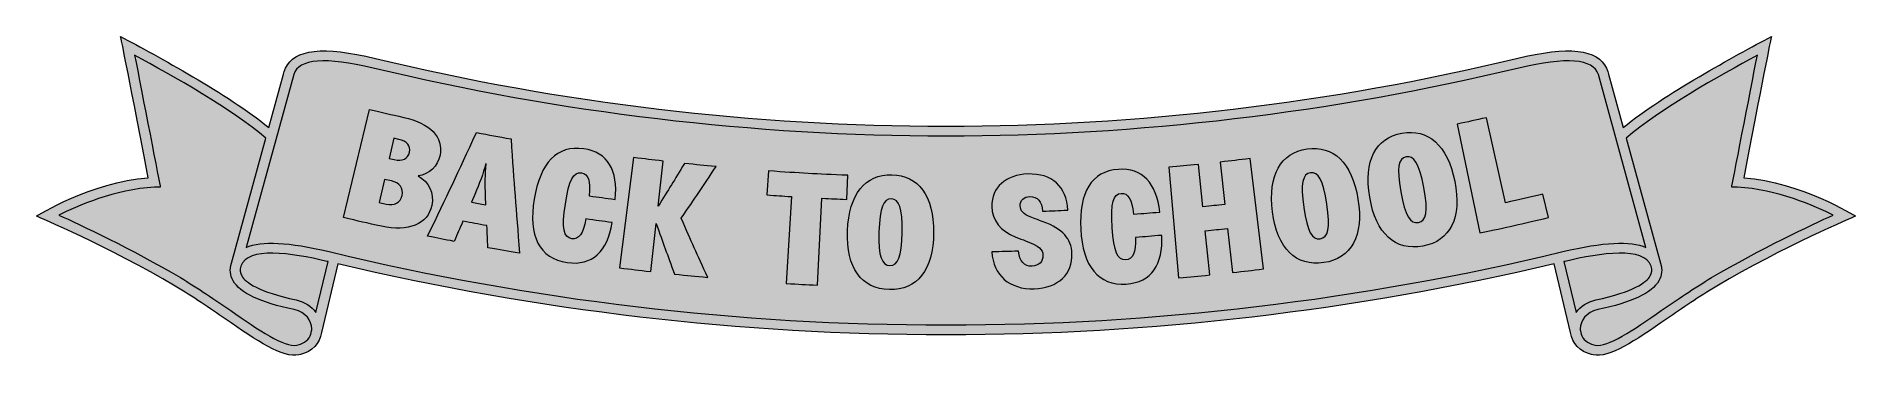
# Model space of a CAD drawing. Header units: inches. Extents: x -0.29 to 4.29, y -2.68 to -1.87.
import ezdxf

# ---------------------------------------------------------------- set-up
doc = ezdxf.new("R2010")
doc.units = ezdxf.units.IN
doc.header["$MEASUREMENT"] = 0
doc.layers.add('Back to School', color=7, linetype='Continuous', lineweight=0)

msp = doc.modelspace()

# ---------------------------------------------------------------- hatches: boundary and pattern name
at = {"layer": 'Back to School', "true_color": 0xf8e0c5, "transparency": 33554687}
h = msp.add_hatch(color=254, dxfattribs=at)
h.dxf.hatch_style = 2
edge = h.paths.add_edge_path()
edge.add_spline(control_points=[(4.0096, -2.2246), (4.0691, -1.9166), (4.0729, -1.901), (4.0796, -1.8692), (3.9873, -1.9189), (3.8103, -2.0131), (3.7062, -2.0985), (3.7062, -2.0985), (3.6693, -1.9645), (3.6693, -1.9645), (3.6677, -1.9589), (3.6671, -1.9556), (3.6642, -1.9493), (3.6417, -1.9007), (3.5692, -1.8928), (3.4373, -1.9245), (2.9674, -2.0374), (2.4838, -2.0948), (2, -2.095), (1.5162, -2.0948), (1.0326, -2.0374), (0.5627, -1.9245), (0.4308, -1.8928), (0.3583, -1.9007), (0.3358, -1.9493), (0.3329, -1.9556), (0.3323, -1.9589), (0.3307, -1.9645), (0.3307, -1.9645), (0.2938, -2.0985), (0.2938, -2.0985), (0.1897, -2.0131), (0.0127, -1.9189), (-0.0796, -1.8692), (-0.0729, -1.901), (-0.0691, -1.9166), (-0.0096, -2.2246), (-0.1537, -2.2357), (-0.2886, -2.3195), (-0.2916, -2.3212), (-0.2882, -2.3227), (-0.1086, -2.3986), (0.0584, -2.4975), (0.1023, -2.5236), (0.1456, -2.5533), (0.1838, -2.5796), (0.265, -2.6354), (0.3291, -2.6796), (0.3699, -2.6702), (0.3699, -2.6702), (0.3735, -2.6693), (0.3735, -2.6693), (0.403, -2.6621), (0.4228, -2.6408), (0.4264, -2.614), (0.4264, -2.614), (0.4675, -2.4414), (0.4675, -2.4414), (0.97, -2.5598), (1.4847, -2.62), (1.9978, -2.62), (1.9978, -2.62), (2.0022, -2.62), (2.0022, -2.62), (2.5154, -2.62), (3.03, -2.5598), (3.5325, -2.4414), (3.5325, -2.4414), (3.5736, -2.614), (3.5736, -2.614), (3.5772, -2.6408), (3.597, -2.6621), (3.6265, -2.6693), (3.6265, -2.6693), (3.6301, -2.6702), (3.6301, -2.6702), (3.6709, -2.6796), (3.735, -2.6354), (3.8162, -2.5796), (3.8544, -2.5533), (3.8977, -2.5236), (3.9416, -2.4975), (4.1086, -2.3986), (4.2882, -2.3227), (4.2916, -2.3212), (4.2886, -2.3195), (4.1537, -2.2357), (4.0096, -2.2246)], knot_values=[0, 0, 0, 0, 1, 1, 1, 2, 2, 2, 3, 3, 3, 4, 4, 4, 5, 5, 5, 6, 6, 6, 7, 7, 7, 8, 8, 8, 9, 9, 9, 10, 10, 10, 11, 11, 11, 12, 12, 12, 13, 13, 13, 14, 14, 14, 15, 15, 15, 16, 16, 16, 17, 17, 17, 18, 18, 18, 19, 19, 19, 20, 20, 20, 21, 21, 21, 22, 22, 22, 23, 23, 23, 24, 24, 24, 25, 25, 25, 26, 26, 26, 27, 27, 27, 28, 28, 28, 29, 29, 29, 29], degree=3, periodic=0)
at = {"layer": 'Back to School', "true_color": 0x333333, "transparency": 33554687}
h = msp.add_hatch(color=250, dxfattribs=at)
h.dxf.hatch_style = 2
edge = h.paths.add_edge_path()
edge.add_spline(control_points=[(3.5035, -2.2658), (3.5035, -2.2658), (3.5176, -2.3248), (3.5176, -2.3248), (3.4487, -2.3412), (3.4141, -2.349), (3.3449, -2.3635), (3.3449, -2.3635), (3.2874, -2.0898), (3.2874, -2.0898), (3.3172, -2.0835), (3.332, -2.0803), (3.3617, -2.0737), (3.3617, -2.0737), (3.4092, -2.2875), (3.4092, -2.2875), (3.447, -2.2791), (3.4659, -2.2747), (3.5035, -2.2658)], knot_values=[0, 0, 0, 0, 1, 1, 1, 2, 2, 2, 3, 3, 3, 4, 4, 4, 5, 5, 5, 6, 6, 6, 6], degree=3, periodic=0)
edge = h.paths.add_edge_path()
edge.add_spline(control_points=[(3.1904, -2.337), (3.17, -2.3408), (3.157, -2.3212), (3.1459, -2.2599), (3.1348, -2.1987), (3.1398, -2.1759), (3.1596, -2.1722), (3.1791, -2.1686), (3.192, -2.188), (3.2037, -2.2492), (3.2154, -2.3104), (3.2103, -2.3333), (3.1904, -2.337)], knot_values=[0, 0, 0, 0, 1, 1, 1, 2, 2, 2, 3, 3, 3, 4, 4, 4, 4], degree=3, periodic=0)
edge = h.paths.add_edge_path()
edge.add_spline(control_points=[(3.1485, -2.1125), (3.082, -2.1249), (3.052, -2.1818), (3.0675, -2.2737), (3.0831, -2.3656), (3.1319, -2.4096), (3.2015, -2.3967), (3.2706, -2.3838), (3.3004, -2.3251), (3.2818, -2.2337), (3.2631, -2.1424), (3.2146, -2.1002), (3.1485, -2.1125)], knot_values=[0, 0, 0, 0, 1, 1, 1, 2, 2, 2, 3, 3, 3, 4, 4, 4, 4], degree=3, periodic=0)
edge = h.paths.add_edge_path()
edge.add_spline(control_points=[(2.9428, -2.3782), (2.9223, -2.3812), (2.9101, -2.3612), (2.9014, -2.2995), (2.8926, -2.2378), (2.8985, -2.2153), (2.9184, -2.2123), (2.9379, -2.2095), (2.9501, -2.2294), (2.9594, -2.291), (2.9687, -2.3526), (2.9628, -2.3753), (2.9428, -2.3782)], knot_values=[0, 0, 0, 0, 1, 1, 1, 2, 2, 2, 3, 3, 3, 4, 4, 4, 4], degree=3, periodic=0)
edge = h.paths.add_edge_path()
edge.add_spline(control_points=[(2.9096, -2.1523), (2.8428, -2.1621), (2.8107, -2.2177), (2.8226, -2.3102), (2.8346, -2.4026), (2.8817, -2.4485), (2.9516, -2.4383), (3.021, -2.4281), (3.053, -2.3706), (3.0379, -2.2786), (3.0228, -2.1866), (2.976, -2.1425), (2.9096, -2.1523)], knot_values=[0, 0, 0, 0, 1, 1, 1, 2, 2, 2, 3, 3, 3, 4, 4, 4, 4], degree=3, periodic=0)
edge = h.paths.add_edge_path()
edge.add_spline(control_points=[(2.7659, -2.1764), (2.7659, -2.1764), (2.8001, -2.454), (2.8001, -2.454), (2.7687, -2.4578), (2.753, -2.4597), (2.7216, -2.4632), (2.7216, -2.4632), (2.7093, -2.3522), (2.7093, -2.3522), (2.6869, -2.3547), (2.6757, -2.3559), (2.6533, -2.3582), (2.6533, -2.3582), (2.6646, -2.4692), (2.6646, -2.4692), (2.6332, -2.4724), (2.6175, -2.4739), (2.586, -2.4768), (2.586, -2.4768), (2.561, -2.1982), (2.561, -2.1982), (2.5911, -2.1955), (2.6061, -2.1941), (2.6362, -2.191), (2.6362, -2.191), (2.6471, -2.2978), (2.6471, -2.2978), (2.6693, -2.2955), (2.6804, -2.2943), (2.7026, -2.2919), (2.7026, -2.2919), (2.6908, -2.1852), (2.6908, -2.1852), (2.7209, -2.1818), (2.7359, -2.1801), (2.7659, -2.1764)], knot_values=[0, 0, 0, 0, 1, 1, 1, 2, 2, 2, 3, 3, 3, 4, 4, 4, 5, 5, 5, 6, 6, 6, 7, 7, 7, 8, 8, 8, 9, 9, 9, 10, 10, 10, 11, 11, 11, 12, 12, 12, 12], degree=3, periodic=0)
edge = h.paths.add_edge_path()
edge.add_spline(control_points=[(2.5436, -2.3696), (2.5473, -2.4428), (2.5183, -2.4875), (2.4543, -2.492), (2.3835, -2.4969), (2.3444, -2.4473), (2.3394, -2.3542), (2.3345, -2.2611), (2.3666, -2.2083), (2.4342, -2.2036), (2.4954, -2.1993), (2.53, -2.2382), (2.5387, -2.311), (2.5123, -2.3133), (2.4991, -2.3143), (2.4727, -2.3163), (2.4678, -2.2777), (2.4589, -2.2627), (2.4413, -2.2639), (2.4213, -2.2653), (2.4145, -2.2874), (2.4186, -2.3495), (2.4226, -2.4116), (2.4325, -2.4326), (2.453, -2.4312), (2.4711, -2.4299), (2.4779, -2.4137), (2.4771, -2.3749), (2.5037, -2.3729), (2.517, -2.3718), (2.5436, -2.3696)], knot_values=[0, 0, 0, 0, 1, 1, 1, 2, 2, 2, 3, 3, 3, 4, 4, 4, 5, 5, 5, 6, 6, 6, 7, 7, 7, 8, 8, 8, 9, 9, 9, 10, 10, 10, 10], degree=3, periodic=0)
edge = h.paths.add_edge_path()
edge.add_spline(control_points=[(2.3174, -2.4153), (2.32, -2.467), (2.2826, -2.5019), (2.2224, -2.5039), (2.16, -2.5061), (2.119, -2.4702), (2.1154, -2.4111), (2.1424, -2.4106), (2.1558, -2.4103), (2.1827, -2.4095), (2.1847, -2.4342), (2.1973, -2.4479), (2.2167, -2.4473), (2.2339, -2.4467), (2.2448, -2.4353), (2.2443, -2.4201), (2.2437, -2.4048), (2.2349, -2.3966), (2.202, -2.3839), (2.1916, -2.38), (2.1863, -2.378), (2.1759, -2.3741), (2.1364, -2.3583), (2.1161, -2.332), (2.1155, -2.2971), (2.1146, -2.2489), (2.1505, -2.2171), (2.2065, -2.2152), (2.2661, -2.2133), (2.3043, -2.2469), (2.3071, -2.306), (2.2815, -2.3073), (2.2686, -2.3078), (2.2429, -2.3088), (2.242, -2.2849), (2.2304, -2.2713), (2.2112, -2.2719), (2.1961, -2.2724), (2.1865, -2.2817), (2.1869, -2.2954), (2.1873, -2.3075), (2.1954, -2.3167), (2.2117, -2.3228), (2.2249, -2.3279), (2.2315, -2.3304), (2.2448, -2.3354), (2.2943, -2.3542), (2.3156, -2.377), (2.3174, -2.4153)], knot_values=[0, 0, 0, 0, 1, 1, 1, 2, 2, 2, 3, 3, 3, 4, 4, 4, 5, 5, 5, 6, 6, 6, 7, 7, 7, 8, 8, 8, 9, 9, 9, 10, 10, 10, 11, 11, 11, 12, 12, 12, 13, 13, 13, 14, 14, 14, 15, 15, 15, 16, 16, 16, 16], degree=3, periodic=0)
edge = h.paths.add_edge_path()
edge.add_spline(control_points=[(1.8896, -2.3622), (1.8885, -2.4245), (1.8789, -2.4459), (1.8587, -2.4455), (1.8381, -2.445), (1.8294, -2.4232), (1.8311, -2.3609), (1.8327, -2.2987), (1.8423, -2.2774), (1.8624, -2.2779), (1.882, -2.2783), (1.8906, -2.3), (1.8896, -2.3622)], knot_values=[0, 0, 0, 0, 1, 1, 1, 2, 2, 2, 3, 3, 3, 4, 4, 4, 4], degree=3, periodic=0)
edge = h.paths.add_edge_path()
edge.add_spline(control_points=[(1.8637, -2.2172), (1.7963, -2.2157), (1.7554, -2.2652), (1.7518, -2.3584), (1.7482, -2.4515), (1.787, -2.5046), (1.8574, -2.5062), (1.9274, -2.5077), (1.9684, -2.4563), (1.9688, -2.3631), (1.9693, -2.2699), (1.9306, -2.2186), (1.8637, -2.2172)], knot_values=[0, 0, 0, 0, 1, 1, 1, 2, 2, 2, 3, 3, 3, 4, 4, 4, 4], degree=3, periodic=0)
edge = h.paths.add_edge_path()
edge.add_spline(control_points=[(1.7523, -2.2184), (1.7523, -2.2184), (1.7499, -2.2791), (1.7499, -2.2791), (1.7249, -2.2781), (1.7123, -2.2776), (1.6873, -2.2763), (1.6873, -2.2763), (1.6765, -2.495), (1.6765, -2.495), (1.6449, -2.4935), (1.6292, -2.4926), (1.5977, -2.4906), (1.5977, -2.4906), (1.6111, -2.2721), (1.6111, -2.2721), (1.5861, -2.2706), (1.5736, -2.2697), (1.5485, -2.2679), (1.5485, -2.2679), (1.5528, -2.2074), (1.5528, -2.2074), (1.6326, -2.2131), (1.6725, -2.2153), (1.7523, -2.2184)], knot_values=[0, 0, 0, 0, 1, 1, 1, 2, 2, 2, 3, 3, 3, 4, 4, 4, 5, 5, 5, 6, 6, 6, 7, 7, 7, 8, 8, 8, 8], degree=3, periodic=0)
edge = h.paths.add_edge_path()
edge.add_spline(control_points=[(1.4208, -2.1965), (1.3864, -2.2487), (1.3689, -2.2747), (1.3332, -2.3264), (1.3591, -2.3862), (1.3723, -2.416), (1.3996, -2.4754), (1.3663, -2.4724), (1.3497, -2.4707), (1.3164, -2.4672), (1.2973, -2.4164), (1.288, -2.391), (1.2698, -2.34), (1.2698, -2.34), (1.256, -2.4606), (1.256, -2.4606), (1.2246, -2.457), (1.2089, -2.4552), (1.1776, -2.4512), (1.1776, -2.4512), (1.2127, -2.1737), (1.2127, -2.1737), (1.2427, -2.1775), (1.2577, -2.1793), (1.2878, -2.1828), (1.2878, -2.1828), (1.2748, -2.2964), (1.2748, -2.2964), (1.3017, -2.2534), (1.315, -2.2319), (1.3411, -2.1886), (1.373, -2.192), (1.3889, -2.1936), (1.4208, -2.1965)], knot_values=[0, 0, 0, 0, 1, 1, 1, 2, 2, 2, 3, 3, 3, 4, 4, 4, 5, 5, 5, 6, 6, 6, 7, 7, 7, 8, 8, 8, 9, 9, 9, 10, 10, 10, 11, 11, 11, 11], degree=3, periodic=0)
edge = h.paths.add_edge_path()
edge.add_spline(control_points=[(1.1668, -2.2792), (1.1405, -2.2757), (1.1274, -2.2739), (1.1011, -2.2702), (1.1045, -2.2315), (1.099, -2.2149), (1.0816, -2.2123), (1.0617, -2.2094), (1.0503, -2.2295), (1.041, -2.2911), (1.0317, -2.3526), (1.0368, -2.3752), (1.0572, -2.3782), (1.0752, -2.3808), (1.0853, -2.3664), (1.0928, -2.3284), (1.1193, -2.3321), (1.1326, -2.3339), (1.1591, -2.3374), (1.147, -2.4097), (1.109, -2.4472), (1.0455, -2.4379), (0.9752, -2.4275), (0.9474, -2.3707), (0.9625, -2.2787), (0.9775, -2.1867), (1.0204, -2.142), (1.0876, -2.1519), (1.1483, -2.1608), (1.1739, -2.2062), (1.1668, -2.2792)], knot_values=[0, 0, 0, 0, 1, 1, 1, 2, 2, 2, 3, 3, 3, 4, 4, 4, 5, 5, 5, 6, 6, 6, 7, 7, 7, 8, 8, 8, 9, 9, 9, 10, 10, 10, 10], degree=3, periodic=0)
edge = h.paths.add_edge_path()
edge.add_spline(control_points=[(0.84, -2.2721), (0.84, -2.2721), (0.8408, -2.293), (0.8408, -2.293), (0.8262, -2.2903), (0.8188, -2.2889), (0.8042, -2.2862), (0.8042, -2.2862), (0.8126, -2.2666), (0.8126, -2.2666), (0.8246, -2.2386), (0.8339, -2.2156), (0.8405, -2.1893), (0.8405, -2.1893), (0.8417, -2.1896), (0.8417, -2.1896), (0.8388, -2.2165), (0.8387, -2.2396), (0.84, -2.2721)], knot_values=[0, 0, 0, 0, 1, 1, 1, 2, 2, 2, 3, 3, 3, 4, 4, 4, 5, 5, 5, 6, 6, 6, 6], degree=3, periodic=0)
edge = h.paths.add_edge_path()
edge.add_spline(control_points=[(0.817, -2.1108), (0.769, -2.2154), (0.7444, -2.2676), (0.694, -2.3715), (0.7207, -2.377), (0.7341, -2.3796), (0.7609, -2.3848), (0.7698, -2.3645), (0.7743, -2.3543), (0.7831, -2.334), (0.8072, -2.3386), (0.8192, -2.3408), (0.8433, -2.3452), (0.8443, -2.3673), (0.8448, -2.3784), (0.8459, -2.4006), (0.8779, -2.4063), (0.8939, -2.409), (0.9259, -2.4144), (0.9161, -2.2993), (0.9118, -2.2418), (0.9043, -2.1269), (0.8694, -2.1207), (0.8519, -2.1175), (0.817, -2.1108)], knot_values=[0, 0, 0, 0, 1, 1, 1, 2, 2, 2, 3, 3, 3, 4, 4, 4, 5, 5, 5, 6, 6, 6, 7, 7, 7, 8, 8, 8, 8], degree=3, periodic=0)
edge = h.paths.add_edge_path()
edge.add_spline(control_points=[(0.6483, -2.1605), (0.6446, -2.1774), (0.6305, -2.1836), (0.6098, -2.1789), (0.6098, -2.1789), (0.5973, -2.1761), (0.5973, -2.1761), (0.5973, -2.1761), (0.6087, -2.1253), (0.6087, -2.1253), (0.6087, -2.1253), (0.6212, -2.1281), (0.6212, -2.1281), (0.6417, -2.1327), (0.6519, -2.1441), (0.6483, -2.1605)], knot_values=[0, 0, 0, 0, 1, 1, 1, 2, 2, 2, 3, 3, 3, 4, 4, 4, 5, 5, 5, 5], degree=3, periodic=0)
edge = h.paths.add_edge_path()
edge.add_spline(control_points=[(0.6297, -2.2696), (0.6258, -2.2875), (0.6102, -2.2958), (0.5899, -2.2913), (0.5899, -2.2913), (0.5722, -2.2873), (0.5722, -2.2873), (0.5722, -2.2873), (0.5854, -2.2289), (0.5854, -2.2289), (0.5854, -2.2289), (0.603, -2.2328), (0.603, -2.2328), (0.623, -2.2373), (0.6337, -2.2512), (0.6297, -2.2696)], knot_values=[0, 0, 0, 0, 1, 1, 1, 2, 2, 2, 3, 3, 3, 4, 4, 4, 5, 5, 5, 5], degree=3, periodic=0)
edge = h.paths.add_edge_path()
edge.add_spline(control_points=[(0.6703, -2.2202), (0.6981, -2.2157), (0.7195, -2.196), (0.7253, -2.1676), (0.7346, -2.1224), (0.6997, -2.0874), (0.634, -2.0728), (0.5992, -2.065), (0.5818, -2.061), (0.5472, -2.0527), (0.5472, -2.0527), (0.4824, -2.3248), (0.4824, -2.3248), (0.5206, -2.3339), (0.5397, -2.3383), (0.578, -2.3468), (0.6455, -2.3618), (0.6949, -2.3413), (0.7045, -2.2945), (0.7108, -2.2634), (0.6971, -2.2343), (0.6703, -2.2202)], knot_values=[0, 0, 0, 0, 1, 1, 1, 2, 2, 2, 3, 3, 3, 4, 4, 4, 5, 5, 5, 6, 6, 6, 7, 7, 7, 7], degree=3, periodic=0)
edge = h.paths.add_edge_path()
edge.add_spline(control_points=[(3.9289, -2.476), (3.8842, -2.5025), (3.8406, -2.5325), (3.8021, -2.559), (3.732, -2.6072), (3.6658, -2.6528), (3.6357, -2.6458), (3.6357, -2.6458), (3.6325, -2.645), (3.6325, -2.645), (3.6158, -2.6409), (3.6044, -2.6312), (3.6, -2.618), (3.6, -2.618), (3.6003, -2.6179), (3.6003, -2.6179), (3.6003, -2.6179), (3.5983, -2.6096), (3.5983, -2.6096), (3.5981, -2.608), (3.5979, -2.6063), (3.5979, -2.6045), (3.5983, -2.5852), (3.6121, -2.5629), (3.6421, -2.5565), (3.728, -2.5384), (3.7783, -2.5146), (3.7959, -2.4838), (3.8038, -2.4701), (3.8052, -2.4553), (3.8002, -2.4397), (3.8002, -2.4397), (3.7135, -2.125), (3.7135, -2.125), (3.7967, -2.0539), (3.949, -1.9676), (4.0443, -1.9165), (4.0266, -2.0046), (3.9796, -2.2481), (3.9796, -2.2481), (3.9796, -2.2481), (3.9942, -2.2487), (3.9942, -2.2487), (4.0916, -2.2527), (4.1916, -2.297), (4.2351, -2.3187), (4.1825, -2.3424), (4.0509, -2.4037), (3.9289, -2.476)], knot_values=[0, 0, 0, 0, 1, 1, 1, 2, 2, 2, 3, 3, 3, 4, 4, 4, 5, 5, 5, 6, 6, 6, 7, 7, 7, 8, 8, 8, 9, 9, 9, 10, 10, 10, 11, 11, 11, 12, 12, 12, 13, 13, 13, 14, 14, 14, 15, 15, 15, 16, 16, 16, 16], degree=3, periodic=0)
edge = h.paths.add_edge_path()
edge.add_spline(control_points=[(3.5873, -2.5634), (3.5873, -2.5634), (3.5569, -2.4357), (3.5569, -2.4357), (3.558, -2.4354), (3.559, -2.4352), (3.5601, -2.435), (3.6497, -2.4134), (3.76, -2.398), (3.7763, -2.447), (3.7793, -2.456), (3.7786, -2.4637), (3.7742, -2.4714), (3.7648, -2.4878), (3.7333, -2.5117), (3.637, -2.532), (3.616, -2.5365), (3.5987, -2.548), (3.5873, -2.5634)], knot_values=[0, 0, 0, 0, 1, 1, 1, 2, 2, 2, 3, 3, 3, 4, 4, 4, 5, 5, 5, 6, 6, 6, 6], degree=3, periodic=0)
edge = h.paths.add_edge_path()
edge.add_spline(control_points=[(2.0022, -2.595), (2.0022, -2.595), (1.9978, -2.595), (1.9978, -2.595), (1.4773, -2.595), (0.955, -2.533), (0.4457, -2.4106), (0.3444, -2.3863), (0.2759, -2.3827), (0.2366, -2.4002), (0.2366, -2.4002), (0.3566, -1.9648), (0.3566, -1.9648), (0.3696, -1.9254), (0.437, -1.92), (0.5569, -1.9488), (1.0287, -2.0622), (1.5142, -2.1198), (2, -2.12), (2.4858, -2.1198), (2.9713, -2.0622), (3.4431, -1.9488), (3.563, -1.92), (3.6304, -1.9254), (3.6435, -1.9648), (3.6435, -1.9648), (3.7634, -2.4002), (3.7634, -2.4002), (3.7241, -2.3827), (3.6556, -2.3863), (3.5543, -2.4106), (3.045, -2.533), (2.5227, -2.595), (2.0022, -2.595)], knot_values=[0, 0, 0, 0, 1, 1, 1, 2, 2, 2, 3, 3, 3, 4, 4, 4, 5, 5, 5, 6, 6, 6, 7, 7, 7, 8, 8, 8, 9, 9, 9, 10, 10, 10, 11, 11, 11, 11], degree=3, periodic=0)
edge = h.paths.add_edge_path()
edge.add_spline(control_points=[(0.4127, -2.5634), (0.4014, -2.548), (0.384, -2.5365), (0.3631, -2.532), (0.2667, -2.5117), (0.2352, -2.4878), (0.2258, -2.4714), (0.2214, -2.4637), (0.2207, -2.456), (0.2237, -2.447), (0.24, -2.398), (0.3503, -2.4134), (0.4399, -2.435), (0.441, -2.4352), (0.4421, -2.4354), (0.4431, -2.4357), (0.4431, -2.4357), (0.4127, -2.5634), (0.4127, -2.5634)], knot_values=[0, 0, 0, 0, 1, 1, 1, 2, 2, 2, 3, 3, 3, 4, 4, 4, 5, 5, 5, 6, 6, 6, 6], degree=3, periodic=0)
edge = h.paths.add_edge_path()
edge.add_spline(control_points=[(0.4017, -2.6096), (0.4017, -2.6096), (0.3997, -2.6179), (0.3997, -2.6179), (0.3997, -2.6179), (0.4, -2.618), (0.4, -2.618), (0.3956, -2.6312), (0.3842, -2.6409), (0.3675, -2.645), (0.3675, -2.645), (0.3643, -2.6458), (0.3643, -2.6458), (0.3342, -2.6528), (0.268, -2.6072), (0.198, -2.559), (0.1594, -2.5325), (0.1158, -2.5025), (0.0711, -2.476), (-0.0509, -2.4037), (-0.1825, -2.3424), (-0.2351, -2.3187), (-0.1916, -2.297), (-0.0916, -2.2527), (0.0059, -2.2487), (0.0059, -2.2487), (0.0204, -2.2481), (0.0204, -2.2481), (0.0204, -2.2481), (-0.0266, -2.0046), (-0.0443, -1.9165), (0.051, -1.9676), (0.2033, -2.0539), (0.2865, -2.125), (0.2865, -2.125), (0.1998, -2.4397), (0.1998, -2.4397), (0.1948, -2.4553), (0.1962, -2.4701), (0.2041, -2.4838), (0.2217, -2.5146), (0.272, -2.5384), (0.3579, -2.5565), (0.388, -2.5629), (0.4017, -2.5852), (0.4021, -2.6045), (0.4021, -2.6063), (0.4019, -2.608), (0.4017, -2.6096)], knot_values=[0, 0, 0, 0, 1, 1, 1, 2, 2, 2, 3, 3, 3, 4, 4, 4, 5, 5, 5, 6, 6, 6, 7, 7, 7, 8, 8, 8, 9, 9, 9, 10, 10, 10, 11, 11, 11, 12, 12, 12, 13, 13, 13, 14, 14, 14, 15, 15, 15, 16, 16, 16, 16], degree=3, periodic=0)
edge = h.paths.add_edge_path()
edge.add_spline(control_points=[(4.0096, -2.2246), (4.0691, -1.9166), (4.0729, -1.901), (4.0796, -1.8692), (3.9873, -1.9189), (3.8103, -2.0131), (3.7062, -2.0985), (3.7062, -2.0985), (3.6693, -1.9645), (3.6693, -1.9645), (3.6677, -1.9589), (3.6671, -1.9556), (3.6642, -1.9493), (3.6417, -1.9007), (3.5692, -1.8928), (3.4373, -1.9245), (2.9674, -2.0374), (2.4838, -2.0948), (2, -2.095), (1.5162, -2.0948), (1.0326, -2.0374), (0.5627, -1.9245), (0.4308, -1.8928), (0.3583, -1.9007), (0.3358, -1.9493), (0.3329, -1.9556), (0.3323, -1.9589), (0.3307, -1.9645), (0.3307, -1.9645), (0.2938, -2.0985), (0.2938, -2.0985), (0.1897, -2.0131), (0.0127, -1.9189), (-0.0796, -1.8692), (-0.0729, -1.901), (-0.0691, -1.9166), (-0.0096, -2.2246), (-0.1537, -2.2357), (-0.2886, -2.3195), (-0.2916, -2.3212), (-0.2882, -2.3227), (-0.1086, -2.3986), (0.0584, -2.4975), (0.1023, -2.5236), (0.1456, -2.5533), (0.1838, -2.5796), (0.265, -2.6354), (0.3291, -2.6796), (0.3699, -2.6702), (0.3699, -2.6702), (0.3735, -2.6693), (0.3735, -2.6693), (0.403, -2.6621), (0.4228, -2.6408), (0.4264, -2.614), (0.4264, -2.614), (0.4675, -2.4414), (0.4675, -2.4414), (0.97, -2.5598), (1.4847, -2.62), (1.9978, -2.62), (1.9978, -2.62), (2.0022, -2.62), (2.0022, -2.62), (2.5154, -2.62), (3.03, -2.5598), (3.5325, -2.4414), (3.5325, -2.4414), (3.5736, -2.614), (3.5736, -2.614), (3.5772, -2.6408), (3.597, -2.6621), (3.6265, -2.6693), (3.6265, -2.6693), (3.6301, -2.6702), (3.6301, -2.6702), (3.6709, -2.6796), (3.735, -2.6354), (3.8162, -2.5796), (3.8544, -2.5533), (3.8977, -2.5236), (3.9416, -2.4975), (4.1086, -2.3986), (4.2882, -2.3227), (4.2916, -2.3212), (4.2886, -2.3195), (4.1537, -2.2357), (4.0096, -2.2246)], knot_values=[0, 0, 0, 0, 1, 1, 1, 2, 2, 2, 3, 3, 3, 4, 4, 4, 5, 5, 5, 6, 6, 6, 7, 7, 7, 8, 8, 8, 9, 9, 9, 10, 10, 10, 11, 11, 11, 12, 12, 12, 13, 13, 13, 14, 14, 14, 15, 15, 15, 16, 16, 16, 17, 17, 17, 18, 18, 18, 19, 19, 19, 20, 20, 20, 21, 21, 21, 22, 22, 22, 23, 23, 23, 24, 24, 24, 25, 25, 25, 26, 26, 26, 27, 27, 27, 28, 28, 28, 29, 29, 29, 29], degree=3, periodic=0)

# ---------------------------------------------------------------- linework, layer by layer
at = {"layer": 'Back to School'}
for points, knots in [([(4.0096, -2.2246), (4.0691, -1.9166), (4.0729, -1.901), (4.0796, -1.8692), (3.9873, -1.9189), (3.8103, -2.0131), (3.7062, -2.0985), (3.7062, -2.0985), (3.6693, -1.9645), (3.6693, -1.9645), (3.6677, -1.9589), (3.6671, -1.9556), (3.6642, -1.9493), (3.6417, -1.9007), (3.5692, -1.8928), (3.4373, -1.9245), (2.9674, -2.0374), (2.4838, -2.0948), (2, -2.095), (1.5162, -2.0948), (1.0326, -2.0374), (0.5627, -1.9245), (0.4308, -1.8928), (0.3583, -1.9007), (0.3358, -1.9493), (0.3329, -1.9556), (0.3323, -1.9589), (0.3307, -1.9645), (0.3307, -1.9645), (0.2938, -2.0985), (0.2938, -2.0985), (0.1897, -2.0131), (0.0127, -1.9189), (-0.0796, -1.8692), (-0.0729, -1.901), (-0.0691, -1.9166), (-0.0096, -2.2246), (-0.1537, -2.2357), (-0.2886, -2.3195), (-0.2916, -2.3212), (-0.2882, -2.3227), (-0.1086, -2.3986), (0.0584, -2.4975), (0.1023, -2.5236), (0.1456, -2.5533), (0.1838, -2.5796), (0.265, -2.6354), (0.3291, -2.6796), (0.3699, -2.6702), (0.3699, -2.6702), (0.3735, -2.6693), (0.3735, -2.6693), (0.403, -2.6621), (0.4228, -2.6408), (0.4264, -2.614), (0.4264, -2.614), (0.4675, -2.4414), (0.4675, -2.4414), (0.97, -2.5598), (1.4847, -2.62), (1.9978, -2.62), (1.9978, -2.62), (2.0022, -2.62), (2.0022, -2.62), (2.5154, -2.62), (3.03, -2.5598), (3.5325, -2.4414), (3.5325, -2.4414), (3.5736, -2.614), (3.5736, -2.614), (3.5772, -2.6408), (3.597, -2.6621), (3.6265, -2.6693), (3.6265, -2.6693), (3.6301, -2.6702), (3.6301, -2.6702), (3.6709, -2.6796), (3.735, -2.6354), (3.8162, -2.5796), (3.8544, -2.5533), (3.8977, -2.5236), (3.9416, -2.4975), (4.1086, -2.3986), (4.2882, -2.3227), (4.2916, -2.3212), (4.2886, -2.3195), (4.1537, -2.2357), (4.0096, -2.2246)], [0, 0, 0, 0, 1, 1, 1, 2, 2, 2, 3, 3, 3, 4, 4, 4, 5, 5, 5, 6, 6, 6, 7, 7, 7, 8, 8, 8, 9, 9, 9, 10, 10, 10, 11, 11, 11, 12, 12, 12, 13, 13, 13, 14, 14, 14, 15, 15, 15, 16, 16, 16, 17, 17, 17, 18, 18, 18, 19, 19, 19, 20, 20, 20, 21, 21, 21, 22, 22, 22, 23, 23, 23, 24, 24, 24, 25, 25, 25, 26, 26, 26, 27, 27, 27, 28, 28, 28, 29, 29, 29, 29]), ([(4.0096, -2.2246), (4.0691, -1.9166), (4.0729, -1.901), (4.0796, -1.8692), (3.9873, -1.9189), (3.8103, -2.0131), (3.7062, -2.0985), (3.7062, -2.0985), (3.6693, -1.9645), (3.6693, -1.9645), (3.6677, -1.9589), (3.6671, -1.9556), (3.6642, -1.9493), (3.6417, -1.9007), (3.5692, -1.8928), (3.4373, -1.9245), (2.9674, -2.0374), (2.4838, -2.0948), (2, -2.095), (1.5162, -2.0948), (1.0326, -2.0374), (0.5627, -1.9245), (0.4308, -1.8928), (0.3583, -1.9007), (0.3358, -1.9493), (0.3329, -1.9556), (0.3323, -1.9589), (0.3307, -1.9645), (0.3307, -1.9645), (0.2938, -2.0985), (0.2938, -2.0985), (0.1897, -2.0131), (0.0127, -1.9189), (-0.0796, -1.8692), (-0.0729, -1.901), (-0.0691, -1.9166), (-0.0096, -2.2246), (-0.1537, -2.2357), (-0.2886, -2.3195), (-0.2916, -2.3212), (-0.2882, -2.3227), (-0.1086, -2.3986), (0.0584, -2.4975), (0.1023, -2.5236), (0.1456, -2.5533), (0.1838, -2.5796), (0.265, -2.6354), (0.3291, -2.6796), (0.3699, -2.6702), (0.3699, -2.6702), (0.3735, -2.6693), (0.3735, -2.6693), (0.403, -2.6621), (0.4228, -2.6408), (0.4264, -2.614), (0.4264, -2.614), (0.4675, -2.4414), (0.4675, -2.4414), (0.97, -2.5598), (1.4847, -2.62), (1.9978, -2.62), (1.9978, -2.62), (2.0022, -2.62), (2.0022, -2.62), (2.5154, -2.62), (3.03, -2.5598), (3.5325, -2.4414), (3.5325, -2.4414), (3.5736, -2.614), (3.5736, -2.614), (3.5772, -2.6408), (3.597, -2.6621), (3.6265, -2.6693), (3.6265, -2.6693), (3.6301, -2.6702), (3.6301, -2.6702), (3.6709, -2.6796), (3.735, -2.6354), (3.8162, -2.5796), (3.8544, -2.5533), (3.8977, -2.5236), (3.9416, -2.4975), (4.1086, -2.3986), (4.2882, -2.3227), (4.2916, -2.3212), (4.2886, -2.3195), (4.1537, -2.2357), (4.0096, -2.2246)], [0, 0, 0, 0, 1, 1, 1, 2, 2, 2, 3, 3, 3, 4, 4, 4, 5, 5, 5, 6, 6, 6, 7, 7, 7, 8, 8, 8, 9, 9, 9, 10, 10, 10, 11, 11, 11, 12, 12, 12, 13, 13, 13, 14, 14, 14, 15, 15, 15, 16, 16, 16, 17, 17, 17, 18, 18, 18, 19, 19, 19, 20, 20, 20, 21, 21, 21, 22, 22, 22, 23, 23, 23, 24, 24, 24, 25, 25, 25, 26, 26, 26, 27, 27, 27, 28, 28, 28, 29, 29, 29, 29]), ([(0.4017, -2.6096), (0.4017, -2.6096), (0.3997, -2.6179), (0.3997, -2.6179), (0.3997, -2.6179), (0.4, -2.618), (0.4, -2.618), (0.3956, -2.6312), (0.3842, -2.6409), (0.3675, -2.645), (0.3675, -2.645), (0.3643, -2.6458), (0.3643, -2.6458), (0.3342, -2.6528), (0.268, -2.6072), (0.198, -2.559), (0.1594, -2.5325), (0.1158, -2.5025), (0.0711, -2.476), (-0.0509, -2.4037), (-0.1825, -2.3424), (-0.2351, -2.3187), (-0.1916, -2.297), (-0.0916, -2.2527), (0.0059, -2.2487), (0.0059, -2.2487), (0.0204, -2.2481), (0.0204, -2.2481), (0.0204, -2.2481), (-0.0266, -2.0046), (-0.0443, -1.9165), (0.051, -1.9676), (0.2033, -2.0539), (0.2865, -2.125), (0.2865, -2.125), (0.1998, -2.4397), (0.1998, -2.4397), (0.1948, -2.4553), (0.1962, -2.4701), (0.2041, -2.4838), (0.2217, -2.5146), (0.272, -2.5384), (0.3579, -2.5565), (0.388, -2.5629), (0.4017, -2.5852), (0.4021, -2.6045), (0.4021, -2.6063), (0.4019, -2.608), (0.4017, -2.6096)], [0, 0, 0, 0, 1, 1, 1, 2, 2, 2, 3, 3, 3, 4, 4, 4, 5, 5, 5, 6, 6, 6, 7, 7, 7, 8, 8, 8, 9, 9, 9, 10, 10, 10, 11, 11, 11, 12, 12, 12, 13, 13, 13, 14, 14, 14, 15, 15, 15, 16, 16, 16, 16]), ([(2.0022, -2.595), (2.0022, -2.595), (1.9978, -2.595), (1.9978, -2.595), (1.4773, -2.595), (0.955, -2.533), (0.4457, -2.4106), (0.3444, -2.3863), (0.2759, -2.3827), (0.2366, -2.4002), (0.2366, -2.4002), (0.3566, -1.9648), (0.3566, -1.9648), (0.3696, -1.9254), (0.437, -1.92), (0.5569, -1.9488), (1.0287, -2.0622), (1.5142, -2.1198), (2, -2.12), (2.4858, -2.1198), (2.9713, -2.0622), (3.4431, -1.9488), (3.563, -1.92), (3.6304, -1.9254), (3.6435, -1.9648), (3.6435, -1.9648), (3.7634, -2.4002), (3.7634, -2.4002), (3.7241, -2.3827), (3.6556, -2.3863), (3.5543, -2.4106), (3.045, -2.533), (2.5227, -2.595), (2.0022, -2.595)], [0, 0, 0, 0, 1, 1, 1, 2, 2, 2, 3, 3, 3, 4, 4, 4, 5, 5, 5, 6, 6, 6, 7, 7, 7, 8, 8, 8, 9, 9, 9, 10, 10, 10, 11, 11, 11, 11]), ([(3.9289, -2.476), (3.8842, -2.5025), (3.8406, -2.5325), (3.8021, -2.559), (3.732, -2.6072), (3.6658, -2.6528), (3.6357, -2.6458), (3.6357, -2.6458), (3.6325, -2.645), (3.6325, -2.645), (3.6158, -2.6409), (3.6044, -2.6312), (3.6, -2.618), (3.6, -2.618), (3.6003, -2.6179), (3.6003, -2.6179), (3.6003, -2.6179), (3.5983, -2.6096), (3.5983, -2.6096), (3.5981, -2.608), (3.5979, -2.6063), (3.5979, -2.6045), (3.5983, -2.5852), (3.6121, -2.5629), (3.6421, -2.5565), (3.728, -2.5384), (3.7783, -2.5146), (3.7959, -2.4838), (3.8038, -2.4701), (3.8052, -2.4553), (3.8002, -2.4397), (3.8002, -2.4397), (3.7135, -2.125), (3.7135, -2.125), (3.7967, -2.0539), (3.949, -1.9676), (4.0443, -1.9165), (4.0266, -2.0046), (3.9796, -2.2481), (3.9796, -2.2481), (3.9796, -2.2481), (3.9942, -2.2487), (3.9942, -2.2487), (4.0916, -2.2527), (4.1916, -2.297), (4.2351, -2.3187), (4.1825, -2.3424), (4.0509, -2.4037), (3.9289, -2.476)], [0, 0, 0, 0, 1, 1, 1, 2, 2, 2, 3, 3, 3, 4, 4, 4, 5, 5, 5, 6, 6, 6, 7, 7, 7, 8, 8, 8, 9, 9, 9, 10, 10, 10, 11, 11, 11, 12, 12, 12, 13, 13, 13, 14, 14, 14, 15, 15, 15, 16, 16, 16, 16]), ([(0.6703, -2.2202), (0.6981, -2.2157), (0.7195, -2.196), (0.7253, -2.1676), (0.7346, -2.1224), (0.6997, -2.0874), (0.634, -2.0728), (0.5992, -2.065), (0.5818, -2.061), (0.5472, -2.0527), (0.5472, -2.0527), (0.4824, -2.3248), (0.4824, -2.3248), (0.5206, -2.3339), (0.5397, -2.3383), (0.578, -2.3468), (0.6455, -2.3618), (0.6949, -2.3413), (0.7045, -2.2945), (0.7108, -2.2634), (0.6971, -2.2343), (0.6703, -2.2202)], [0, 0, 0, 0, 1, 1, 1, 2, 2, 2, 3, 3, 3, 4, 4, 4, 5, 5, 5, 6, 6, 6, 7, 7, 7, 7]), ([(3.1485, -2.1125), (3.082, -2.1249), (3.052, -2.1818), (3.0675, -2.2737), (3.0831, -2.3656), (3.1319, -2.4096), (3.2015, -2.3967), (3.2706, -2.3838), (3.3004, -2.3251), (3.2818, -2.2337), (3.2631, -2.1424), (3.2146, -2.1002), (3.1485, -2.1125)], [0, 0, 0, 0, 1, 1, 1, 2, 2, 2, 3, 3, 3, 4, 4, 4, 4]), ([(3.5035, -2.2658), (3.5035, -2.2658), (3.5176, -2.3248), (3.5176, -2.3248), (3.4487, -2.3412), (3.4141, -2.349), (3.3449, -2.3635), (3.3449, -2.3635), (3.2874, -2.0898), (3.2874, -2.0898), (3.3172, -2.0835), (3.332, -2.0803), (3.3617, -2.0737), (3.3617, -2.0737), (3.4092, -2.2875), (3.4092, -2.2875), (3.447, -2.2791), (3.4659, -2.2747), (3.5035, -2.2658)], [0, 0, 0, 0, 1, 1, 1, 2, 2, 2, 3, 3, 3, 4, 4, 4, 5, 5, 5, 6, 6, 6, 6]), ([(0.6483, -2.1605), (0.6446, -2.1774), (0.6305, -2.1836), (0.6098, -2.1789), (0.6098, -2.1789), (0.5973, -2.1761), (0.5973, -2.1761), (0.5973, -2.1761), (0.6087, -2.1253), (0.6087, -2.1253), (0.6087, -2.1253), (0.6212, -2.1281), (0.6212, -2.1281), (0.6417, -2.1327), (0.6519, -2.1441), (0.6483, -2.1605)], [0, 0, 0, 0, 1, 1, 1, 2, 2, 2, 3, 3, 3, 4, 4, 4, 5, 5, 5, 5]), ([(0.817, -2.1108), (0.769, -2.2154), (0.7444, -2.2676), (0.694, -2.3715), (0.7207, -2.377), (0.7341, -2.3796), (0.7609, -2.3848), (0.7698, -2.3645), (0.7743, -2.3543), (0.7831, -2.334), (0.8072, -2.3386), (0.8192, -2.3408), (0.8433, -2.3452), (0.8443, -2.3673), (0.8448, -2.3784), (0.8459, -2.4006), (0.8779, -2.4063), (0.8939, -2.409), (0.9259, -2.4144), (0.9161, -2.2993), (0.9118, -2.2418), (0.9043, -2.1269), (0.8694, -2.1207), (0.8519, -2.1175), (0.817, -2.1108)], [0, 0, 0, 0, 1, 1, 1, 2, 2, 2, 3, 3, 3, 4, 4, 4, 5, 5, 5, 6, 6, 6, 7, 7, 7, 8, 8, 8, 8]), ([(1.1668, -2.2792), (1.1405, -2.2757), (1.1274, -2.2739), (1.1011, -2.2702), (1.1045, -2.2315), (1.099, -2.2149), (1.0816, -2.2123), (1.0617, -2.2094), (1.0503, -2.2295), (1.041, -2.2911), (1.0317, -2.3526), (1.0368, -2.3752), (1.0572, -2.3782), (1.0752, -2.3808), (1.0853, -2.3664), (1.0928, -2.3284), (1.1193, -2.3321), (1.1326, -2.3339), (1.1591, -2.3374), (1.147, -2.4097), (1.109, -2.4472), (1.0455, -2.4379), (0.9752, -2.4275), (0.9474, -2.3707), (0.9625, -2.2787), (0.9775, -2.1867), (1.0204, -2.142), (1.0876, -2.1519), (1.1483, -2.1608), (1.1739, -2.2062), (1.1668, -2.2792)], [0, 0, 0, 0, 1, 1, 1, 2, 2, 2, 3, 3, 3, 4, 4, 4, 5, 5, 5, 6, 6, 6, 7, 7, 7, 8, 8, 8, 9, 9, 9, 10, 10, 10, 10]), ([(2.9096, -2.1523), (2.8428, -2.1621), (2.8107, -2.2177), (2.8226, -2.3102), (2.8346, -2.4026), (2.8817, -2.4485), (2.9516, -2.4383), (3.021, -2.4281), (3.053, -2.3706), (3.0379, -2.2786), (3.0228, -2.1866), (2.976, -2.1425), (2.9096, -2.1523)], [0, 0, 0, 0, 1, 1, 1, 2, 2, 2, 3, 3, 3, 4, 4, 4, 4]), ([(0.84, -2.2721), (0.84, -2.2721), (0.8408, -2.293), (0.8408, -2.293), (0.8262, -2.2903), (0.8188, -2.2889), (0.8042, -2.2862), (0.8042, -2.2862), (0.8126, -2.2666), (0.8126, -2.2666), (0.8246, -2.2386), (0.8339, -2.2156), (0.8405, -2.1893), (0.8405, -2.1893), (0.8417, -2.1896), (0.8417, -2.1896), (0.8388, -2.2165), (0.8387, -2.2396), (0.84, -2.2721)], [0, 0, 0, 0, 1, 1, 1, 2, 2, 2, 3, 3, 3, 4, 4, 4, 5, 5, 5, 6, 6, 6, 6]), ([(1.4208, -2.1965), (1.3864, -2.2487), (1.3689, -2.2747), (1.3332, -2.3264), (1.3591, -2.3862), (1.3723, -2.416), (1.3996, -2.4754), (1.3663, -2.4724), (1.3497, -2.4707), (1.3164, -2.4672), (1.2973, -2.4164), (1.288, -2.391), (1.2698, -2.34), (1.2698, -2.34), (1.256, -2.4606), (1.256, -2.4606), (1.2246, -2.457), (1.2089, -2.4552), (1.1776, -2.4512), (1.1776, -2.4512), (1.2127, -2.1737), (1.2127, -2.1737), (1.2427, -2.1775), (1.2577, -2.1793), (1.2878, -2.1828), (1.2878, -2.1828), (1.2748, -2.2964), (1.2748, -2.2964), (1.3017, -2.2534), (1.315, -2.2319), (1.3411, -2.1886), (1.373, -2.192), (1.3889, -2.1936), (1.4208, -2.1965)], [0, 0, 0, 0, 1, 1, 1, 2, 2, 2, 3, 3, 3, 4, 4, 4, 5, 5, 5, 6, 6, 6, 7, 7, 7, 8, 8, 8, 9, 9, 9, 10, 10, 10, 11, 11, 11, 11]), ([(2.5436, -2.3696), (2.5473, -2.4428), (2.5183, -2.4875), (2.4543, -2.492), (2.3835, -2.4969), (2.3444, -2.4473), (2.3394, -2.3542), (2.3345, -2.2611), (2.3666, -2.2083), (2.4342, -2.2036), (2.4954, -2.1993), (2.53, -2.2382), (2.5387, -2.311), (2.5123, -2.3133), (2.4991, -2.3143), (2.4727, -2.3163), (2.4678, -2.2777), (2.4589, -2.2627), (2.4413, -2.2639), (2.4213, -2.2653), (2.4145, -2.2874), (2.4186, -2.3495), (2.4226, -2.4116), (2.4325, -2.4326), (2.453, -2.4312), (2.4711, -2.4299), (2.4779, -2.4137), (2.4771, -2.3749), (2.5037, -2.3729), (2.517, -2.3718), (2.5436, -2.3696)], [0, 0, 0, 0, 1, 1, 1, 2, 2, 2, 3, 3, 3, 4, 4, 4, 5, 5, 5, 6, 6, 6, 7, 7, 7, 8, 8, 8, 9, 9, 9, 10, 10, 10, 10]), ([(2.7659, -2.1764), (2.7659, -2.1764), (2.8001, -2.454), (2.8001, -2.454), (2.7687, -2.4578), (2.753, -2.4597), (2.7216, -2.4632), (2.7216, -2.4632), (2.7093, -2.3522), (2.7093, -2.3522), (2.6869, -2.3547), (2.6757, -2.3559), (2.6533, -2.3582), (2.6533, -2.3582), (2.6646, -2.4692), (2.6646, -2.4692), (2.6332, -2.4724), (2.6175, -2.4739), (2.586, -2.4768), (2.586, -2.4768), (2.561, -2.1982), (2.561, -2.1982), (2.5911, -2.1955), (2.6061, -2.1941), (2.6362, -2.191), (2.6362, -2.191), (2.6471, -2.2978), (2.6471, -2.2978), (2.6693, -2.2955), (2.6804, -2.2943), (2.7026, -2.2919), (2.7026, -2.2919), (2.6908, -2.1852), (2.6908, -2.1852), (2.7209, -2.1818), (2.7359, -2.1801), (2.7659, -2.1764)], [0, 0, 0, 0, 1, 1, 1, 2, 2, 2, 3, 3, 3, 4, 4, 4, 5, 5, 5, 6, 6, 6, 7, 7, 7, 8, 8, 8, 9, 9, 9, 10, 10, 10, 11, 11, 11, 12, 12, 12, 12]), ([(3.1904, -2.337), (3.17, -2.3408), (3.157, -2.3212), (3.1459, -2.2599), (3.1348, -2.1987), (3.1398, -2.1759), (3.1596, -2.1722), (3.1791, -2.1686), (3.192, -2.188), (3.2037, -2.2492), (3.2154, -2.3104), (3.2103, -2.3333), (3.1904, -2.337)], [0, 0, 0, 0, 1, 1, 1, 2, 2, 2, 3, 3, 3, 4, 4, 4, 4]), ([(0.6297, -2.2696), (0.6258, -2.2875), (0.6102, -2.2958), (0.5899, -2.2913), (0.5899, -2.2913), (0.5722, -2.2873), (0.5722, -2.2873), (0.5722, -2.2873), (0.5854, -2.2289), (0.5854, -2.2289), (0.5854, -2.2289), (0.603, -2.2328), (0.603, -2.2328), (0.623, -2.2373), (0.6337, -2.2512), (0.6297, -2.2696)], [0, 0, 0, 0, 1, 1, 1, 2, 2, 2, 3, 3, 3, 4, 4, 4, 5, 5, 5, 5]), ([(1.7523, -2.2184), (1.7523, -2.2184), (1.7499, -2.2791), (1.7499, -2.2791), (1.7249, -2.2781), (1.7123, -2.2776), (1.6873, -2.2763), (1.6873, -2.2763), (1.6765, -2.495), (1.6765, -2.495), (1.6449, -2.4935), (1.6292, -2.4926), (1.5977, -2.4906), (1.5977, -2.4906), (1.6111, -2.2721), (1.6111, -2.2721), (1.5861, -2.2706), (1.5736, -2.2697), (1.5485, -2.2679), (1.5485, -2.2679), (1.5528, -2.2074), (1.5528, -2.2074), (1.6326, -2.2131), (1.6725, -2.2153), (1.7523, -2.2184)], [0, 0, 0, 0, 1, 1, 1, 2, 2, 2, 3, 3, 3, 4, 4, 4, 5, 5, 5, 6, 6, 6, 7, 7, 7, 8, 8, 8, 8]), ([(1.8637, -2.2172), (1.7963, -2.2157), (1.7554, -2.2652), (1.7518, -2.3584), (1.7482, -2.4515), (1.787, -2.5046), (1.8574, -2.5062), (1.9274, -2.5077), (1.9684, -2.4563), (1.9688, -2.3631), (1.9693, -2.2699), (1.9306, -2.2186), (1.8637, -2.2172)], [0, 0, 0, 0, 1, 1, 1, 2, 2, 2, 3, 3, 3, 4, 4, 4, 4]), ([(2.3174, -2.4153), (2.32, -2.467), (2.2826, -2.5019), (2.2224, -2.5039), (2.16, -2.5061), (2.119, -2.4702), (2.1154, -2.4111), (2.1424, -2.4106), (2.1558, -2.4103), (2.1827, -2.4095), (2.1847, -2.4342), (2.1973, -2.4479), (2.2167, -2.4473), (2.2339, -2.4467), (2.2448, -2.4353), (2.2443, -2.4201), (2.2437, -2.4048), (2.2349, -2.3966), (2.202, -2.3839), (2.1916, -2.38), (2.1863, -2.378), (2.1759, -2.3741), (2.1364, -2.3583), (2.1161, -2.332), (2.1155, -2.2971), (2.1146, -2.2489), (2.1505, -2.2171), (2.2065, -2.2152), (2.2661, -2.2133), (2.3043, -2.2469), (2.3071, -2.306), (2.2815, -2.3073), (2.2686, -2.3078), (2.2429, -2.3088), (2.242, -2.2849), (2.2304, -2.2713), (2.2112, -2.2719), (2.1961, -2.2724), (2.1865, -2.2817), (2.1869, -2.2954), (2.1873, -2.3075), (2.1954, -2.3167), (2.2117, -2.3228), (2.2249, -2.3279), (2.2315, -2.3304), (2.2448, -2.3354), (2.2943, -2.3542), (2.3156, -2.377), (2.3174, -2.4153)], [0, 0, 0, 0, 1, 1, 1, 2, 2, 2, 3, 3, 3, 4, 4, 4, 5, 5, 5, 6, 6, 6, 7, 7, 7, 8, 8, 8, 9, 9, 9, 10, 10, 10, 11, 11, 11, 12, 12, 12, 13, 13, 13, 14, 14, 14, 15, 15, 15, 16, 16, 16, 16]), ([(2.9428, -2.3782), (2.9223, -2.3812), (2.9101, -2.3612), (2.9014, -2.2995), (2.8926, -2.2378), (2.8985, -2.2153), (2.9184, -2.2123), (2.9379, -2.2095), (2.9501, -2.2294), (2.9594, -2.291), (2.9687, -2.3526), (2.9628, -2.3753), (2.9428, -2.3782)], [0, 0, 0, 0, 1, 1, 1, 2, 2, 2, 3, 3, 3, 4, 4, 4, 4]), ([(1.8896, -2.3622), (1.8885, -2.4245), (1.8789, -2.4459), (1.8587, -2.4455), (1.8381, -2.445), (1.8294, -2.4232), (1.8311, -2.3609), (1.8327, -2.2987), (1.8423, -2.2774), (1.8624, -2.2779), (1.882, -2.2783), (1.8906, -2.3), (1.8896, -2.3622)], [0, 0, 0, 0, 1, 1, 1, 2, 2, 2, 3, 3, 3, 4, 4, 4, 4]), ([(0.4127, -2.5634), (0.4014, -2.548), (0.384, -2.5365), (0.3631, -2.532), (0.2667, -2.5117), (0.2352, -2.4878), (0.2258, -2.4714), (0.2214, -2.4637), (0.2207, -2.456), (0.2237, -2.447), (0.24, -2.398), (0.3503, -2.4134), (0.4399, -2.435), (0.441, -2.4352), (0.4421, -2.4354), (0.4431, -2.4357), (0.4431, -2.4357), (0.4127, -2.5634), (0.4127, -2.5634)], [0, 0, 0, 0, 1, 1, 1, 2, 2, 2, 3, 3, 3, 4, 4, 4, 5, 5, 5, 6, 6, 6, 6]), ([(3.5873, -2.5634), (3.5873, -2.5634), (3.5569, -2.4357), (3.5569, -2.4357), (3.558, -2.4354), (3.559, -2.4352), (3.5601, -2.435), (3.6497, -2.4134), (3.76, -2.398), (3.7763, -2.447), (3.7793, -2.456), (3.7786, -2.4637), (3.7742, -2.4714), (3.7648, -2.4878), (3.7333, -2.5117), (3.637, -2.532), (3.616, -2.5365), (3.5987, -2.548), (3.5873, -2.5634)], [0, 0, 0, 0, 1, 1, 1, 2, 2, 2, 3, 3, 3, 4, 4, 4, 5, 5, 5, 6, 6, 6, 6])]:
    msp.add_open_spline(points, degree=3, knots=knots, dxfattribs=at)

doc.saveas('drawing.dxf')
